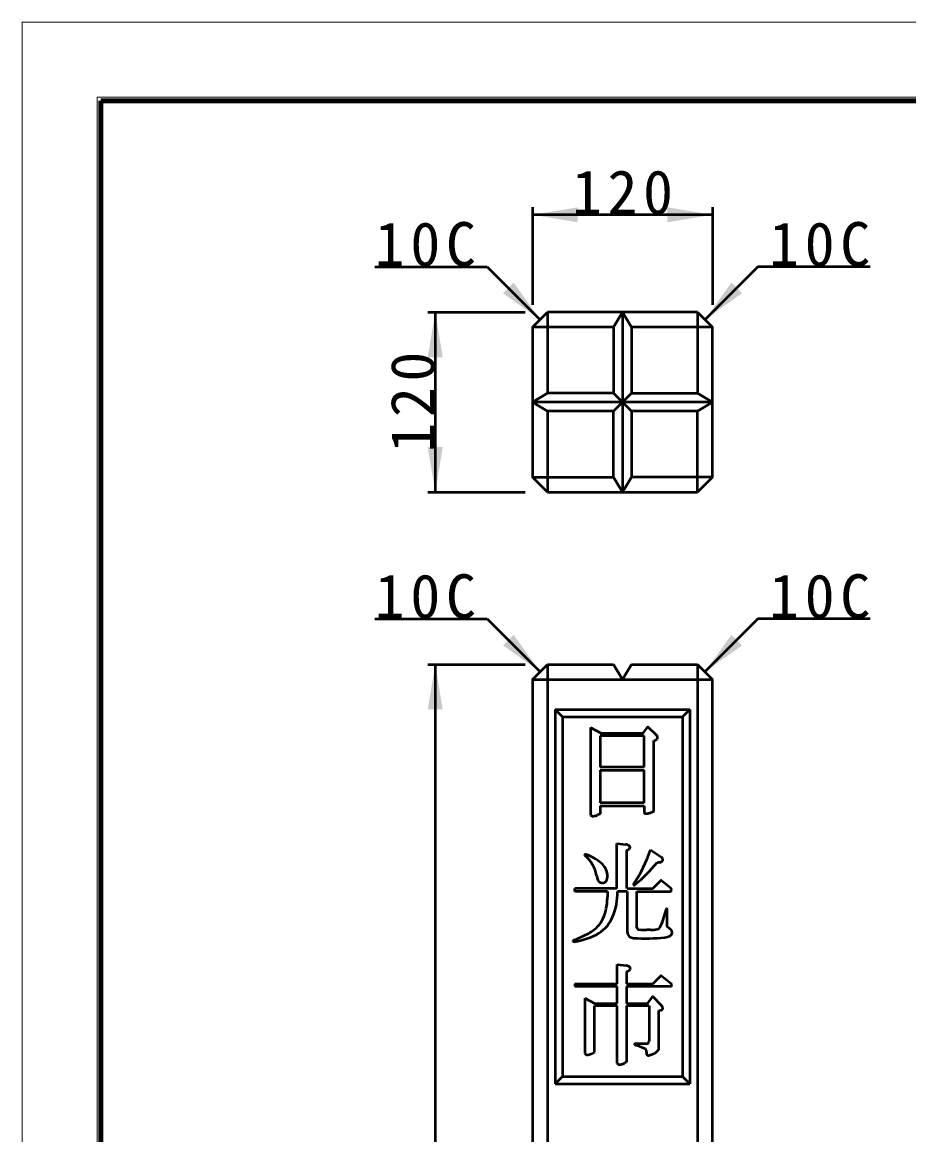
# Model space of a CAD drawing. Units: millimetres, scale not verified. Extents: x -2102 to 2102, y -1485 to 1485.
# Drawn here: x -2102 to -919, y 0 to 1485 of the extents above; entities that cross this region are included whole.
import ezdxf

# ---------------------------------------------------------------- set-up
doc = ezdxf.new("R2010")
doc.units = ezdxf.units.MM
doc.header["$LTSCALE"] = 5
doc.layers.add('0-0_V-nasSTD', color=7, linetype='Continuous', lineweight=50)
doc.styles.add('ＭＳ ゴシック', font='')
doc.styles.get('ＭＳ ゴシック').set_extended_font_data('MS Gothic')

msp = doc.modelspace()

# ---------------------------------------------------------------- linework, layer by layer
at = {"layer": '0-0_V-nasSTD', "lineweight": 100}
msp.add_line((-1997.5, 1380), (-1997.5, -1380), dxfattribs=at)
at = {"layer": '0-0_V-nasSTD'}
for p, q in [((-1421.144, 1237.982), (-1421.144, 1107.982)), ((-1181.144, 1237.982), (-1181.144, 1107.982)), ((-1181.144, 1227.982), (-1421.144, 1227.982)), ((-1631.855, 1158.692), (-1481.855, 1158.692)), ((-1481.855, 1158.692), (-1411.144, 1087.982)), ((-1120.434, 1158.692), (-1191.144, 1087.982)), ((-970.434, 1158.692), (-1120.434, 1158.692)), ((-1561.144, 1097.982), (-1431.144, 1097.982)), ((-1551.144, 1097.982), (-1551.144, 857.982)), ((-1421.144, 1077.982), (-1401.144, 1097.982)), ((-1201.144, 1097.982), (-1401.144, 1097.982)), ((-1401.144, 1097.982), (-1401.144, 989.982)), ((-1301.144, 1097.982), (-1301.144, 857.982)), ((-1201.144, 1097.982), (-1181.144, 1077.982)), ((-1201.144, 1097.982), (-1201.144, 989.982)), ((-1421.144, 1077.982), (-1421.144, 877.982)), ((-1313.144, 1077.982), (-1421.144, 1077.982)), ((-1313.144, 1077.982), (-1313.144, 989.982)), ((-1289.144, 1077.982), (-1289.144, 989.982)), ((-1181.144, 1077.982), (-1289.144, 1077.982)), ((-1181.144, 877.982), (-1181.144, 1077.982)), ((-1313.144, 989.982), (-1401.144, 989.982)), ((-1313.144, 989.982), (-1289.144, 965.982)), ((-1181.144, 977.982), (-1421.144, 977.982)), ((-1401.144, 965.982), (-1401.144, 857.982)), ((-1313.144, 965.982), (-1401.144, 965.982)), ((-1313.144, 877.982), (-1313.144, 965.982)), ((-1201.144, 857.982), (-1201.144, 965.982)), ((-1401.144, 857.982), (-1421.144, 877.982)), ((-1421.144, 877.982), (-1313.144, 877.982)), ((-1181.144, 877.982), (-1289.144, 877.982)), ((-1181.144, 877.982), (-1201.144, 857.982)), ((-1561.144, 857.982), (-1431.144, 857.982)), ((-1401.144, 857.982), (-1201.144, 857.982)), ((-1631.855, 688.692), (-1481.855, 688.692)), ((-1481.855, 688.692), (-1411.144, 617.982)), ((-1120.434, 688.692), (-1191.144, 617.982)), ((-970.434, 688.692), (-1120.434, 688.692)), ((-1561.144, 627.982), (-1431.144, 627.982)), ((-1551.144, 627.982), (-1551.144, -1172.018)), ((-1421.144, 607.982), (-1401.144, 627.982)), ((-1401.144, 627.982), (-1401.144, -1172.018)), ((-1401.144, 627.982), (-1313.144, 627.982)), ((-1289.144, 627.982), (-1201.144, 627.982)), ((-1201.144, 627.982), (-1201.144, -1172.018)), ((-1201.144, 627.982), (-1181.144, 607.982)), ((-1421.144, 607.982), (-1181.144, 607.982)), ((-1391.144, 567.982), (-1211.144, 567.982)), ((-1391.144, 567.982), (-1391.144, 67.982)), ((-1391.144, 567.982), (-1381.144, 557.982)), ((-1221.144, 557.982), (-1211.144, 567.982)), ((-1211.144, 567.982), (-1211.144, 67.982)), ((-1381.144, 557.982), (-1381.144, 77.982)), ((-1381.144, 557.982), (-1221.144, 557.982)), ((-1221.144, 557.982), (-1221.144, 77.982)), ((-1343.805, 543.644), (-1343.805, 426.706)), ((-1343.805, 543.644), (-1343.805, 536.337)), ((-1343.805, 543.644), (-1329.753, 536.337)), ((-1329.753, 536.337), (-1273.526, 536.337)), ((-1272.395, 532.398), (-1330.874, 532.398)), ((-1330.874, 532.398), (-1330.874, 490.793)), ((-1272.395, 490.793), (-1272.395, 532.398)), ((-1259.471, 431.746), (-1259.471, 526.254)), ((-1272.395, 490.793), (-1330.874, 490.793)), ((-1330.874, 486.864), (-1272.395, 486.864)), ((-1330.874, 486.864), (-1330.874, 443.009)), ((-1272.395, 443.009), (-1272.395, 486.864)), ((-1272.395, 443.009), (-1330.874, 443.009)), ((-1330.874, 439.068), (-1272.395, 439.068)), ((-1330.874, 439.068), (-1330.874, 428.376)), ((-1272.395, 439.068), (-1272.395, 430.09)), ((-1259.471, 431.746), (-1263.412, 430.056)), ((-1330.874, 428.376), (-1334.8, 426.702)), ((-1308.948, 328.68), (-1308.948, 388.833)), ((-1308.948, 388.833), (-1296.576, 387.711)), ((-1295.966, 379.323), (-1295.966, 328.653)), ((-1263.964, 380.408), (-1249.336, 370.863)), ((-1364.605, 324.745), (-1364.605, 328.68)), ((-1308.948, 328.68), (-1364.605, 328.68)), ((-1294.891, 328.68), (-1260.585, 328.68)), ((-1321.339, 324.745), (-1364.605, 324.745)), ((-1321.339, 324.745), (-1321.291, 317.96)), ((-1294.891, 324.745), (-1307.864, 324.745)), ((-1294.891, 324.745), (-1294.891, 271.334)), ((-1281.89, 276.516), (-1281.89, 324.745)), ((-1281.89, 324.745), (-1238.117, 324.745)), ((-1308.385, 227.288), (-1296, 226.161)), ((-1308.385, 201.431), (-1308.385, 227.288)), ((-1295.636, 217.778), (-1295.636, 201.431)), ((-1364.612, 201.431), (-1364.612, 198.053)), ((-1364.612, 201.431), (-1308.385, 201.431)), ((-1308.385, 198.053), (-1364.612, 198.053)), ((-1308.385, 175.56), (-1308.385, 198.053)), ((-1295.636, 201.431), (-1260.597, 201.431)), ((-1295.636, 198.053), (-1295.636, 175.56)), ((-1236.975, 198.053), (-1295.636, 198.053)), ((-1351.679, 182.311), (-1351.679, 108.657)), ((-1351.679, 182.311), (-1351.679, 175.56)), ((-1351.679, 182.311), (-1338.185, 175.56)), ((-1338.748, 110.338), (-1338.748, 172.192)), ((-1308.385, 172.192), (-1338.748, 172.192)), ((-1338.185, 175.56), (-1308.385, 175.56)), ((-1308.385, 95.94), (-1308.385, 172.192)), ((-1295.636, 175.56), (-1267.907, 175.56)), ((-1295.636, 172.192), (-1295.636, 97.261)), ((-1265.654, 172.192), (-1295.636, 172.192)), ((-1265.654, 172.192), (-1265.654, 124.94)), ((-1252.72, 114.818), (-1252.72, 166.03)), ((-1338.748, 110.338), (-1341.577, 108.657)), ((-1381.144, 77.982), (-1391.144, 67.982)), ((-1381.144, 77.982), (-1221.144, 77.982)), ((-1221.144, 77.982), (-1211.144, 67.982)), ((-1391.144, 67.982), (-1211.144, 67.982))]:
    msp.add_line(p, q, dxfattribs=at)
at = {"layer": '0-0_V-nasSTD', "lineweight": 18}
for points in [[(-2102.5, -1485), (-2102.5, 1485), (2102.5, 1485), (2102.5, -1485)], [(-2002.5, -1385), (-2002.5, 1385), (2002.5, 1385), (2002.5, -1385)]]:
    msp.add_lwpolyline(points, close=True, dxfattribs=at)
at = {"layer": '0-0_V-nasSTD', "lineweight": 100}
msp.add_lwpolyline([(1997.5, -1380), (1997.5, 1380), (-1997.5, 1380)], dxfattribs=at)
at = {"layer": '0-0_V-nasSTD'}
for points in [[(-1313.144, 1077.982), (-1301.144, 1097.982), (-1289.144, 1077.982)], [(-1401.144, 965.982), (-1421.144, 977.982), (-1401.144, 989.982)], [(-1313.144, 965.982), (-1289.144, 989.982), (-1201.144, 989.982)], [(-1201.144, 989.982), (-1181.144, 977.982), (-1201.144, 965.982)], [(-1201.144, 965.982), (-1289.144, 965.982), (-1289.144, 877.982)], [(-1313.144, 877.982), (-1301.144, 857.982), (-1289.144, 877.982)], [(-1313.144, 627.982), (-1301.144, 607.982), (-1289.144, 627.982)], [(-1421.144, 607.982), (-1421.144, -1172.018), (-1181.144, -1172.018), (-1181.144, 607.982)], [(-1273.526, 536.337), (-1267.343, 544.77), (-1256.285, 533.857)], [(-1260.585, 328.68), (-1249.348, 339.929), (-1236.412, 329.238)], [(-1260.597, 201.431), (-1249.345, 212.684), (-1236.322, 202.013)], [(-1267.907, 175.56), (-1260.595, 184.572), (-1249.352, 173.33)]]:
    msp.add_lwpolyline(points, dxfattribs=at)
for centre, radius, start, end in [((-1261.072, 535.495), 9.379, 279.82799, 310.07421), ((-1261.11, 528.623), 7.119, 17.68996, 47.32457), ((-1256.762, 530.147), 2.516, 313.36264, 14.70921), ((-1341.423, 428.745), 3.135, 220.57429, 254.90092), ((-1340.555, 432.931), 7.407, 256.85244, 274.04002), ((-1342.424, 448.721), 23.302, 275.88794, 289.09887), ((-1270.405, 431.533), 2.458, 215.95919, 262.85884), ((-1269.097, 438.382), 9.427, 260.14316, 274.17447), ((-1272.787, 461.468), 32.781, 277.67125, 286.61672), ((-1301.389, 371.476), 16.933, 66.67043, 73.48717), ((-1301.107, 371.391), 16.902, 57.82346, 67.66263), ((-1351.368, 373.575), 0.396, 130.69054, 196.30074), ((-1350.338, 373.86), 1.465, 195.70992, 223.6778), ((-1350.884, 373.025), 1.129, 99.07991, 131.12331), ((-1350.008, 373.806), 1.687, 214.58313, 236.69006), ((-1350.253, 370.54), 3.689, 85.82017, 102.65993), ((-1380.719, 337.545), 45.844, 11.01311, 49.48171), ((-1368.038, 318.069), 58.982, 49.20403, 72.17598), ((-1301.454, 392.235), 14.03, 293.02816, 312.67466), ((-1293.22, 383.757), 2.237, 304.77059, 60.14137), ((-1425.302, 431.759), 169.313, 325.09108, 342.3446), ((-1344.405, 345.046), 23.119, 5.10154, 49.86158), ((-1419.944, 498.634), 213.217, 309.34194, 320.68888), ((-1260.271, 417.972), 54.674, 275.55994, 280.54027), ((-1251.414, 369.392), 5.297, 282.46778, 316.83195), ((-1255.509, 364.562), 8.821, 23.81336, 45.58393), ((-1249.227, 366.914), 2.031, 325.65043, 1.81065), ((-1250.165, 366.95), 2.968, 0.54829, 23.30076), ((-1240.561, 364.482), 96.879, 190.81528, 193.84422), ((-1340.943, 345.361), 19.643, 345.89974, 5.08382), ((-1328.134, 343.211), 6.767, 196.40174, 246.9235), ((-1327.992, 345.378), 8.846, 251.58607, 277.60634), ((-1327.601, 342.627), 6.067, 277.38537, 340.2374), ((-1283.685, 334.071), 2.882, 163.98285, 183.41516), ((-1285.794, 334.015), 0.776, 188.54932, 222.26612), ((-1286.043, 333.866), 0.496, 228.90443, 268.77305), ((-1286.045, 335.752), 2.382, 269.79795, 302.2036), ((-1240.935, 326.833), 5.123, 9.27246, 28.00194), ((-1238.394, 327.277), 2.543, 343.15945, 8.6249), ((-1411.781, 318.818), 90.494, 347.80836, 359.45662), ((-1387.374, 322.627), 79.538, 336.57975, 1.52561), ((-1239.834, 330.035), 5.562, 287.9625, 302.78355), ((-1238.015, 327.136), 2.14, 303.86495, 343.82147), ((-1380.221, 313.297), 58.494, 331.91047, 346.56555), ((-1352.561, 325.712), 112.556, 335.28642, 347.66076), ((-1242.011, 301.268), 0.712, 102.04335, 146.65603), ((-1242.049, 301.296), 0.677, 74.61177, 99.36265), ((-1242.065, 301.226), 0.749, 38.38212, 74.80473), ((-2872.01, 280.096), 1630.675, 359.9294, 0.75878), ((-1362.051, 304.607), 38.383, 312.62393, 330.58306), ((-1357.801, 309.138), 47.043, 302.26461, 337.33945), ((-1378.779, 348.434), 91.528, 278.18533, 300.23724), ((-1379.743, 327.235), 67.053, 295.93352, 310.65361), ((-1285.002, 271.393), 9.889, 180.33767, 204.34789), ((-1289.733, 268.832), 4.54, 199.51757, 238.03078), ((-1279.389, 276.664), 2.506, 176.60998, 233.91975), ((-1278.748, 277.995), 3.968, 237.76263, 255.94617), ((-1271.032, 336.461), 62.917, 262.07105, 272.28387), ((-1264.72, -136.204), 409.816, 89.85667, 90.53204), ((-1263.665, 314.748), 41.137, 269.95887, 282.07417), ((-1256.467, 282.635), 8.235, 279.83948, 302.23554), ((-1262.069, 283.575), 12.743, 321.655, 337.28559), ((-4058.437, -2857.382), 4215.118, 47.97113, 48.0615), ((-1241.958, 272.337), 7.91, 299.56457, 328.00411), ((-1240.54, 269.546), 5.826, 11.8455, 44.64042), ((-1239.421, 270.135), 4.622, 334.50325, 7.55149), ((-1367.012, 258.701), 0.412, 152.3891, 220.29129), ((-1366.137, 258.167), 1.437, 128.32738, 149.68371), ((-1366.27, 259.525), 1.518, 225.89933, 253.19925), ((-1364.256, 256.152), 4.191, 109.62146, 131.41713), ((-1364.912, 263.365), 5.59, 251.24713, 261.39479), ((-1423.587, 409.701), 160.425, 291.16572, 297.13527), ((-1285.342, 273.733), 11.08, 232.17779, 265.12008), ((-1270.507, 508.87), 246.681, 266.33297, 276.02521), ((-1247.073, 284.262), 20.857, 276.77022, 295.61915), ((-1300.266, 210.976), 15.773, 61.17684, 74.30733), ((-1296.042, 218.701), 6.969, 44.46376, 60.97884), ((-1292.556, 222.201), 2.031, 9.45232, 42.8931), ((-1300.806, 230.76), 13.973, 291.71402, 305.17863), ((-1296.095, 224.751), 6.359, 301.67546, 322.65522), ((-1293.115, 222.488), 2.617, 322.46534, 346.65167), ((-1291.726, 222.236), 1.21, 343.053, 14.26176), ((-1240.249, 203.455), 6.317, 301.22072, 311.52731), ((-1238.349, 199.721), 3.06, 15.6983, 48.50017), ((-1236.999, 200.063), 1.633, 305.04402, 344.7188), ((-1236.603, 200.117), 1.275, 337.6825, 19.82677), ((-1252.832, 173.048), 7.019, 270.91202, 280.23548), ((-1254.163, 182.646), 16.705, 278.88032, 286.3369), ((-1250.648, 170.082), 3.663, 288.85484, 315.35767), ((-1257.18, 166.619), 10.312, 22.43691, 40.6075), ((-1249.843, 169.221), 2.486, 316.43396, 358.44062), ((-1250.391, 169.253), 3.035, 358.11886, 25.38173), ((-1284.916, 120.996), 0.348, 123.74019, 170.03712), ((-1284.434, 121.28), 0.855, 195.16994, 222.93927), ((-1283.937, 118.632), 2.901, 102.41809, 113.82563), ((-1280.455, 126.363), 7.301, 230.89729, 249.53096), ((-1282.955, 111.613), 9.983, 90.64452, 99.262), ((-1276.215, -267.546), 389.201, 89.01283, 91.00872), ((-1316.781, 13.532), 111.243, 65.17602, 72.32608), ((-1269.433, 125.801), 4.204, 268.94813, 305.50685), ((-1268.537, 124.651), 2.749, 304.22935, 332.77771), ((-1272.3, 125.989), 6.728, 337.31227, 351.03271), ((-1349.296, 109.786), 2.636, 205.34299, 240.96987), ((-1349.321, 109.321), 2.227, 235.72539, 260.44488), ((-1347.742, 116.339), 9.418, 258.05866, 264.31988), ((-1348.168, 115.614), 8.662, 266.64962, 275.51525), ((-1350.813, 129.817), 23.088, 278.66286, 293.58233), ((-1272.078, 112.74), 2.661, 21.93545, 41.27955), ((-1271.018, 113.119), 1.538, 353.07053, 23.58077), ((-1258.035, 112.299), 11.475, 176.82953, 186.50217), ((-1229.36, 115.469), 40.324, 186.36368, 190.62331), ((-1267.313, 107.875), 1.687, 174.54719, 242.16073), ((-1266.924, 109.082), 2.945, 246.4383, 266.41105), ((-1266.798, 108.525), 2.402, 262.56188, 279.6512), ((-1266.78, 113.848), 7.7, 272.86434, 284.90346), ((-1271.708, 134.177), 28.617, 283.96941, 294.08169), ((-1274.834, 133.493), 29.436, 300.19169, 317.89504), ((-1254.57, 114.732), 1.853, 328.25843, 2.6832), ((-1305.859, 96.822), 2.676, 199.24705, 249.45167), ((-1305.431, 97.461), 3.429, 246.50584, 276.07129), ((-1304.676, 100.93), 6.889, 266.7317, 286.68798), ((-1307.538, 117.726), 23.891, 281.69087, 292.77269), ((-1243.439, 5.587), 105.492, 119.65617, 121.32941)]:
    msp.add_arc(centre, radius, start, end, dxfattribs=at)
for points in [[(-1421.144, 1227.982), (-1361.144, 1217.982), (-1361.144, 1237.982)], [(-1241.144, 1217.982), (-1241.144, 1237.982), (-1181.144, 1227.982)], [(-1460.642, 1123.337), (-1446.5, 1137.479), (-1411.144, 1087.982)], [(-1191.144, 1087.982), (-1155.789, 1137.479), (-1141.647, 1123.337)], [(-1561.144, 1037.982), (-1551.144, 1097.982), (-1541.144, 1037.982)], [(-1561.144, 917.982), (-1551.144, 857.982), (-1541.144, 917.982)], [(-1460.642, 653.337), (-1446.5, 667.479), (-1411.144, 617.982)], [(-1191.144, 617.982), (-1155.789, 667.479), (-1141.647, 653.337)], [(-1561.144, 567.982), (-1551.144, 627.982), (-1541.144, 567.982)]]:
    msp.add_solid(points, dxfattribs=at)

# ---------------------------------------------------------------- texts
at = {"layer": '0-0_V-nasSTD', "char_height": 58.65, "attachment_point": 7, "style": 'ＭＳ ゴシック'}
for s, insert in [('\\T1.19;120', (-1368.644, 1227.982)), ('\\T1.19;10C', (-1631.855, 1158.692)), ('\\T1.19;10C', (-1105.434, 1158.692)), ('\\T1.19;10C', (-1631.855, 688.692)), ('\\T1.19;10C', (-1105.434, 688.692))]:
    msp.add_mtext(s, dxfattribs=dict(at, insert=insert))
at = {"layer": '0-0_V-nasSTD', "insert": (-1551.144, 910.482), "char_height": 58.65, "attachment_point": 7, "rotation": 90, "style": 'ＭＳ ゴシック'}
msp.add_mtext('\\T1.19;120', dxfattribs=at)

doc.saveas('drawing.dxf')
